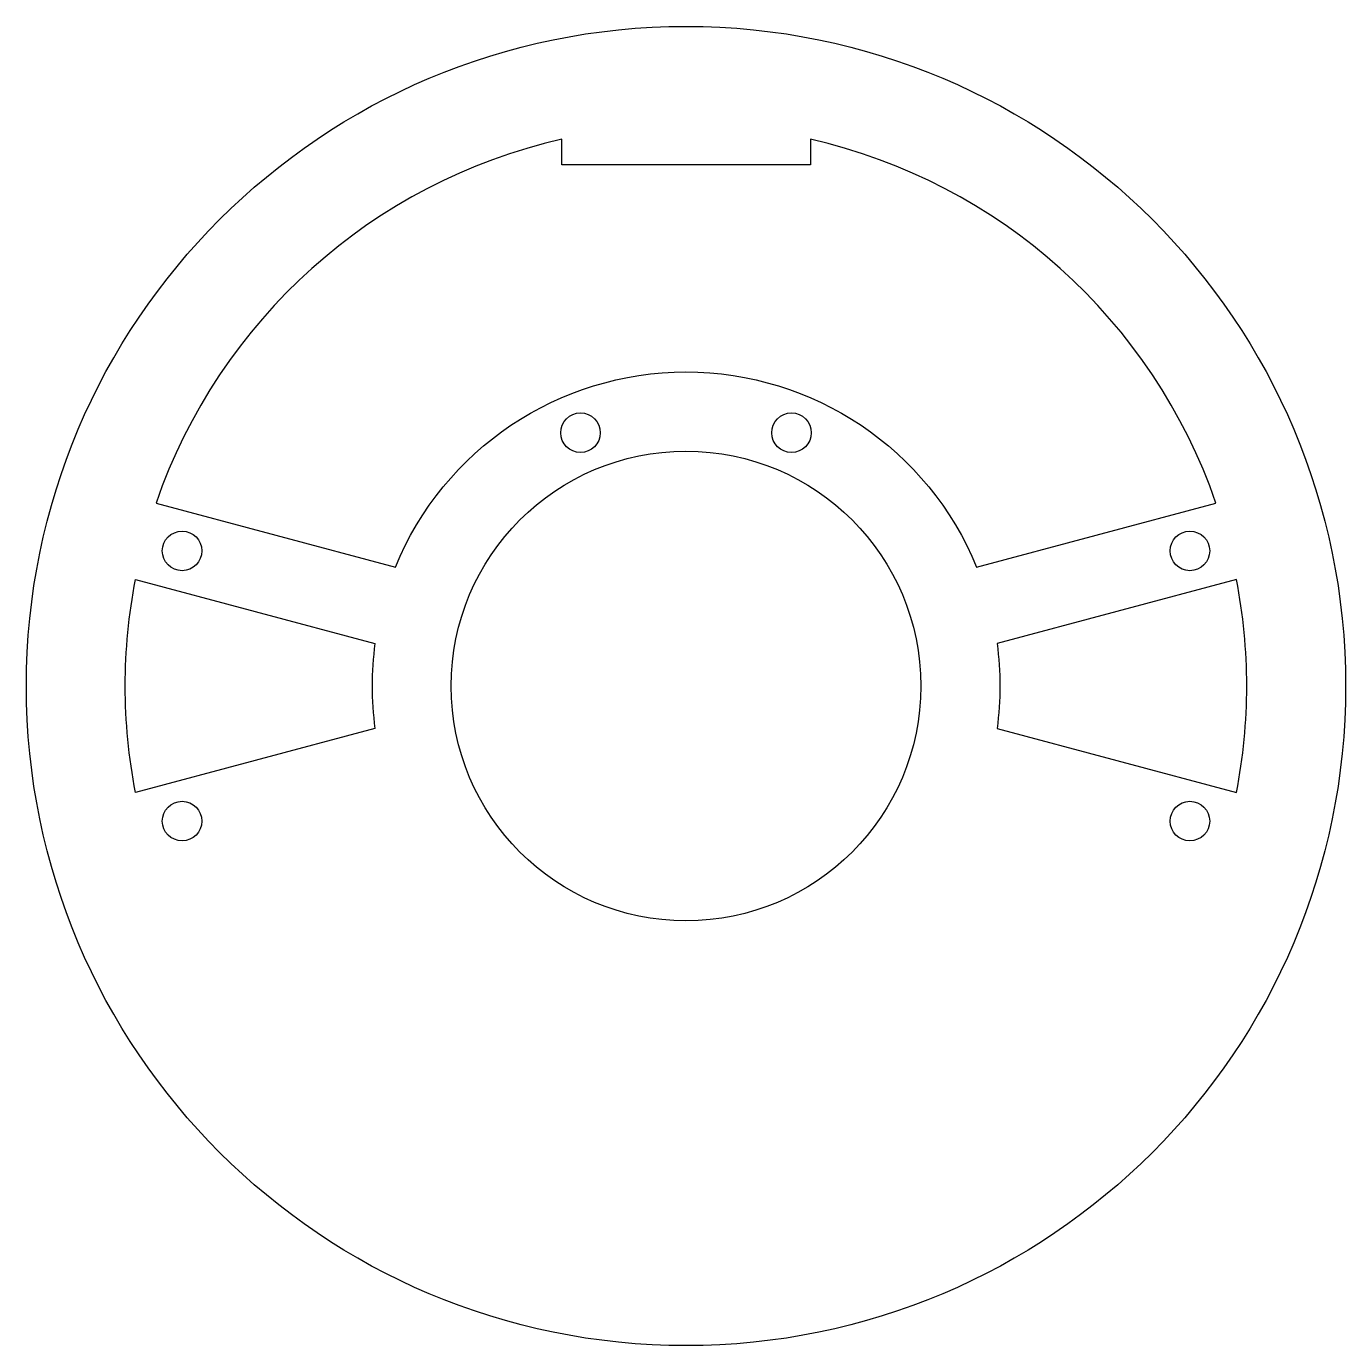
# Model space of a CAD drawing. Header units: millimetres. Extents: x -50 to 50, y -50 to 50.
import ezdxf

# ---------------------------------------------------------------- set-up
doc = ezdxf.new("R2010")
doc.units = ezdxf.units.MM
doc.layers.get('0').update_dxf_attribs({"linetype": 'CONTINUOUS'})

msp = doc.modelspace()

# ---------------------------------------------------------------- linework, layer by layer
for points in [[(-9.42, 41.44, 0.25927), (-40.17, 13.87), (-22.03, 9.01, -0.67145), (22.03, 9.01), (40.17, 13.87, 0.25927), (9.43, 41.44), (9.43, 39.5), (-9.42, 39.5)], [(-23.58, -3.21), (-41.73, -8.07, -0.09587), (-41.73, 8.07), (-23.58, 3.21, 0.06781)], [(41.73, -8.07, 0.09587), (41.73, 8.07), (23.58, 3.21, -0.06781), (23.58, -3.21)]]:
    msp.add_lwpolyline(points, format="xyb", close=True)
for centre, radius in [((0, 0), 50), ((-8, 19.2), 1.5), ((8, 19.2), 1.5), ((0, 0), 17.8), ((-38.2, 10.24), 1.5), ((38.2, 10.24), 1.5), ((-38.2, -10.24), 1.5), ((38.2, -10.24), 1.5)]:
    msp.add_circle(centre, radius)

doc.saveas('drawing.dxf')
